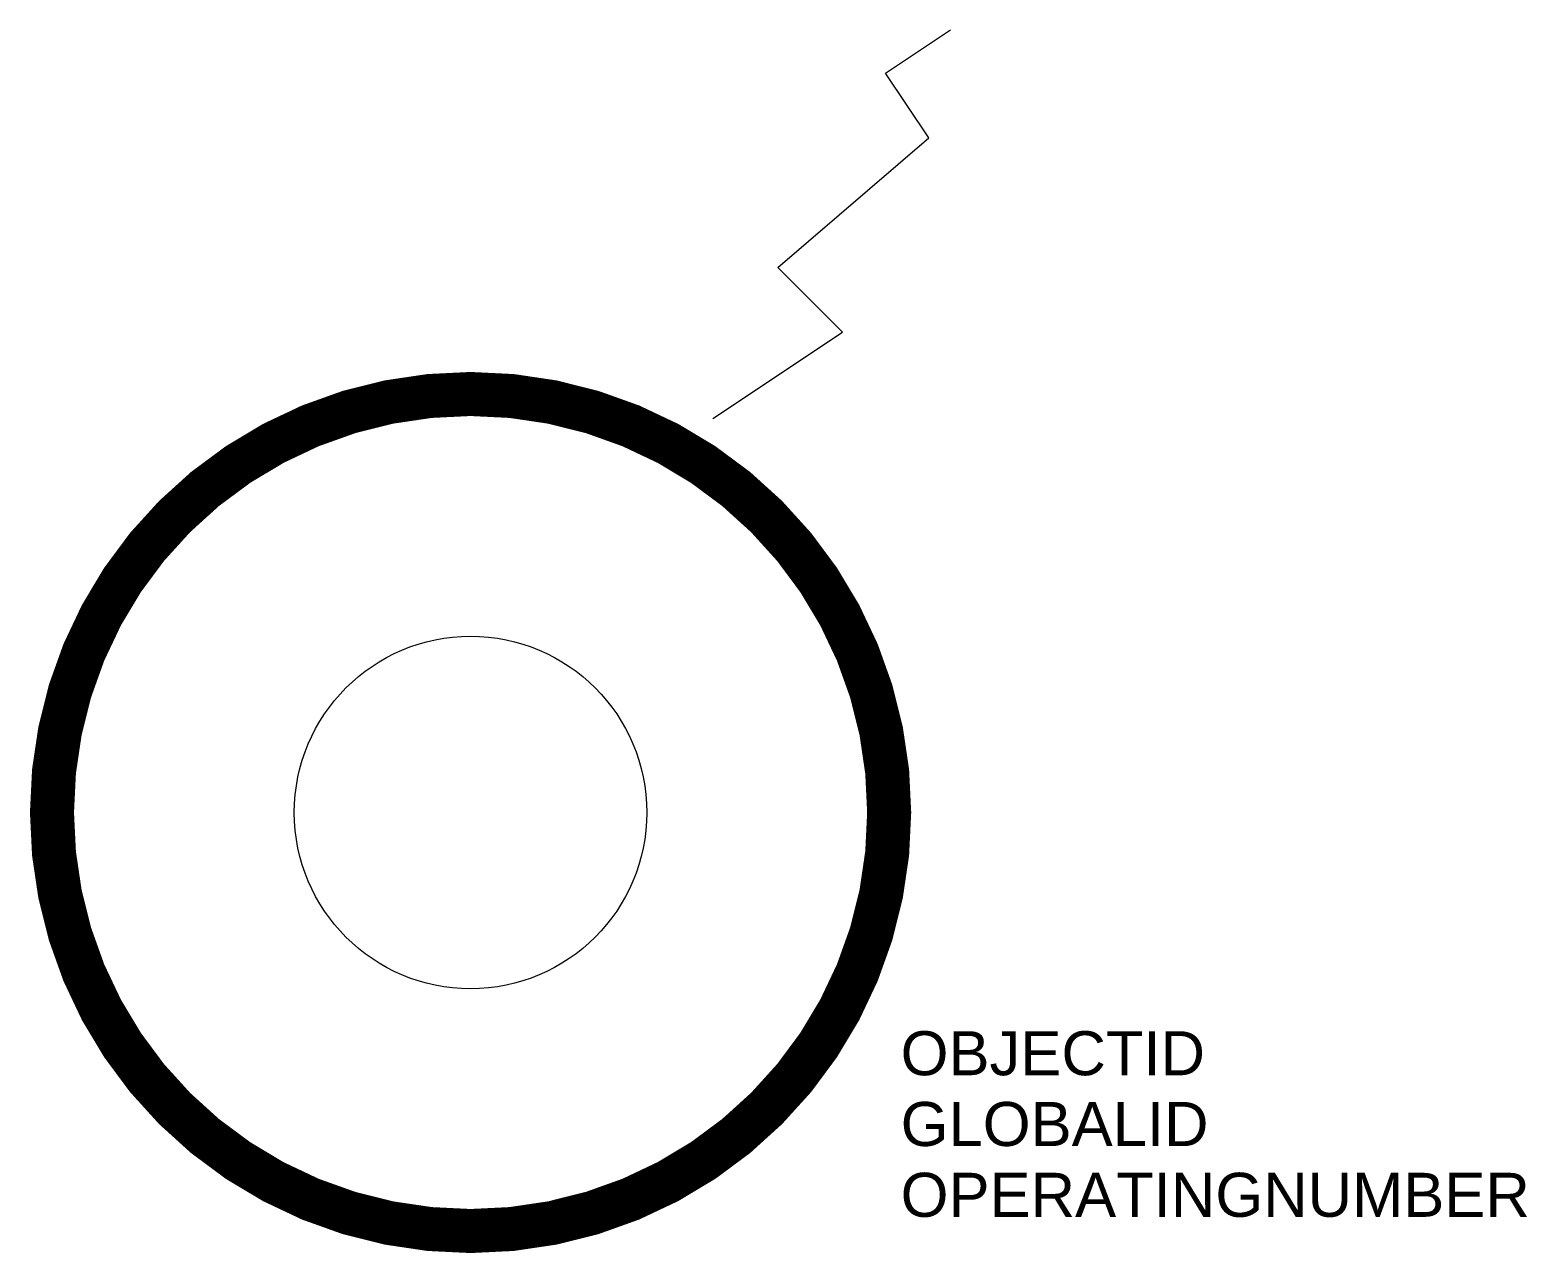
# Model space of a CAD drawing. Header units: feet. Extents: x -0.05 to 0.12, y -0.05 to 0.089.
import ezdxf

# ---------------------------------------------------------------- set-up
doc = ezdxf.new("R2010")
doc.units = ezdxf.units.FT
doc.header["$LTSCALE"] = 50
doc.header["$MEASUREMENT"] = 0
doc.linetypes.add('EESLU', pattern=[2, 1, 1])
doc.styles.get("Standard").update_dxf_attribs({"font": 'arial.ttf'})

msp = doc.modelspace()

# ---------------------------------------------------------------- linework, layer by layer
at = {"color": 0, "linetype": 'EESLU'}
msp.add_lwpolyline([(0.0275, 0.04472), (0.0422, 0.05452), (0.03485, 0.06187), (0.052, 0.07657), (0.0471, 0.08392), (0.05445, 0.08882)], dxfattribs=at)
at = {"color": 0, "linetype": 'ByBlock', "const_width": 0.005}
msp.add_lwpolyline([(-0.0475, 0, 1), (0.0475, 0, 1)], format="xyb", close=True, dxfattribs=at)
at = {"color": 0, "linetype": 'ByBlock'}
msp.add_circle((0, 0), 0.02, dxfattribs=at)

# ---------------------------------------------------------------- texts
at = {"color": 0, "linetype": 'EESLU', "flags": 1}
for tag, p in [('OBJECTID', (0.0488, -0.02982)), ('GLOBALID', (0.0488, -0.03785)), ('OPERATINGNUMBER', (0.0488, -0.04589))]:
    msp.add_attdef(tag, p, '', height=0.005, dxfattribs=at)

doc.saveas('drawing.dxf')
